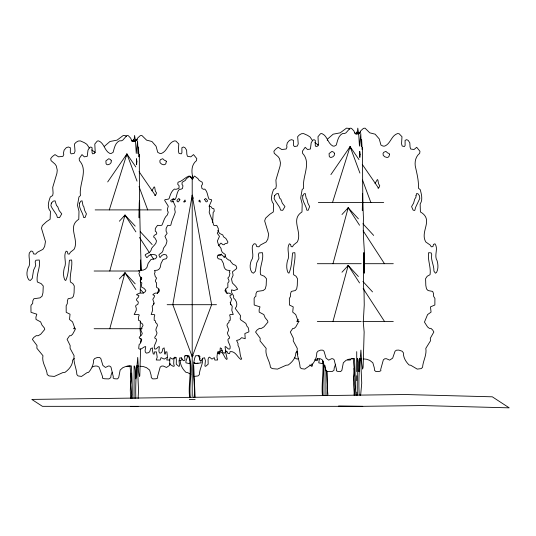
<?xml version="1.0" encoding="UTF-8"?>
<svg xmlns="http://www.w3.org/2000/svg" width="536" height="536" viewBox="0 0 536 536"><rect width="100%" height="100%" fill="white"/><g stroke="black" fill="none" stroke-linecap="round" stroke-linejoin="round"><path stroke-width="0.8" d="M140.6 277.434L140.211 292.757M225.897 350.892L225.891 353.358L227.19 358.966L226.574 359.442C223.834 357.298 223.854 352.266 219.767 351.623M356.728 380.661L356.748 375.703M356.755 371.575L356.721 351.643M141.296 270.352C140.184 238.379 139.186 195.037 139.367 154.603L138.971 156.867L138.435 146.985L138.234 153.866L138.027 153.356L137.591 140.901L136.258 153.443L135.528 141.497L134.596 135.474L133.946 141.33L133.484 139.266L133.035 140.553M202.575 358.169C203.385 364.071 199.359 368.842 199.385 374.59L198.045 375.924L194.019 376.426M326.9 395.648L327.221 384.332L326.565 370.349M355.133 395.126L355.656 387.555L354.531 358.557L348.849 359.227L346.008 360.353L343.335 362.758L341.861 370.369L340.595 371.595L337.734 371.448L336.313 370.731L336.507 369.451L334.163 359.777L332.943 358.772L331.536 358.705L328.682 360.138L326.089 358.128L323.992 351.174L322.806 350.196L320.722 350.095L317.902 351.194L316.81 352.695C316.903 357.257 314.813 361.646 311.798 364.996L310.384 365.244L304.75 369.103L301.252 368.607L300.086 367.267C299.731 360.849 296.287 355.04 297.279 348.387L293.266 340.923L293.339 338.203L290.304 332.025L292.857 328.34L294.117 328.421L295.785 326.913L298.452 322.109L295.738 314.572L292.703 312.113L293.226 306.88L289.406 305.004L289.36 298.438L290.499 296.341L290.592 293.494L291.323 291.416L295.316 290.552L296.689 288.87L297.279 285.433L297.467 278.66L296.066 276.268L293.587 274.687C292.616 267.25 295.872 259.96 294.827 252.677L292.623 252.912C291.785 259.558 291.798 266.982 288.938 273.186L287.946 272.496C286.291 268.737 286.519 264.63 287.464 260.704C290.411 255.377 286.077 248.905 289.326 243.8L290.619 244.416L291.082 246.62L292.509 246.808L293.54 244.992L297.252 242.017C302.746 232.014 289.996 219.579 301.982 211.941L302.19 204.062L300.689 197.998L302.123 189.637L303.657 188.23C301.902 176.699 311.778 163.152 302.599 153.316L302.364 151.273L305.185 147.286L307.523 149.524L310.418 149.021L311.182 142.851L312.615 140.358L313.969 139.661L315.295 140.399L315.269 145.45L315.872 146.549L317.808 146.033L318.364 143.862L317.989 136.7L320.474 133.739L321.881 133.578C327.65 135.976 327.469 143.313 332.997 146.1L334.424 146.12L336.28 145.055C337.553 140.868 338.223 135.662 342.665 133.491L344.548 133.511L345.988 132.828L350.082 128.158L351.475 128.345L353.84 130.811L354.926 133.29L356.199 134.013L360.52 131.943M354.135 395.126L354.926 387.555L353.968 377.512L354.544 372.533L353.217 358.557L351.65 358.685M140.372 321.888L140.084 329.426L140.68 335.657M169.785 359.475L169.651 364.185L173.282 366.376L174.314 366.008L173.724 363.884L173.852 359.16L174.776 357.74L176.304 357.767M141.203 279.819L141.243 278.499M130.891 373.096L130.315 390.456L130.643 398.57M354.001 368.272L353.505 383.14L354.343 395.374M194.005 397.598C195.982 383.81 190.561 368.768 195.54 355.73L198.454 355.663L199.915 356.279L199.419 359.844L200.069 360.48L201.161 360.715L202.749 358.309L204.544 357.74L205.409 360.728L204.873 366.008L205.603 366.376L208.169 364.185L208.069 359.475L208.484 357.901L209.449 357.09L211.981 359.107L214.246 357.619L214.835 360.065L217.65 359.984L216.959 357.164L217.522 351.884L219.003 351.978L219.056 354.028L219.753 354.015L220.276 347.884L221.596 348.621C221.917 350.403 222.206 353.338 224.658 353.137L225.395 351.978L225.515 350.33L225.06 346.799L225.395 346.537L226.353 347.154L228.202 348.889L229.569 349.117L230.058 348.48C230.929 345.157 227.994 342.906 227.894 339.744L228.53 338.618L229.535 338.243L229.663 337.251L227.988 334.906L227.411 332.93L228.43 330.585L228.463 329.117L226.996 325.553L227.284 324.092L229.06 322.163L229.013 320.83L230.239 320.24L230.205 316.984L229.636 315.047L230.199 314.578L233.247 314.518L231.8 310.324L232.235 306.177L230.661 304.314L230.38 302.907L231.632 299.262L230.125 296.937L229.931 295.544L231.498 294.834L231.405 294.371L229.22 293.105L226.983 293.118L225.428 291.731L224.993 290.452L226.373 288.247L227.867 287.33L227.827 282.961L228.899 281.715L228.939 280.348L227.847 278.057L229.147 276.603L229.917 273.454L229.24 271.866L230.065 270.533L226.922 270.131L225.401 269.199L224.249 267.491L223.391 263.404L221.355 259.484L218.185 258.727L217.241 257.019L218.125 254.982L220.35 254.352L222.601 255.431L224.376 257.622L225.495 255.196L225.274 254.5L222.326 252.329L221.395 250.54L221 248.255L218.581 244.979L217.629 242.011L217.469 240.825L219.465 236.329L217.281 233.281L218.346 231.163L218.299 228.457L216.738 225.341L214.259 225.468L213.569 225.013C212.805 220.397 210.42 216.497 209.161 212.162L209.757 209.067L209.141 206.199L211.686 200.424L211.532 199.714L208.96 199.084C207.459 195.888 207.613 191.654 204.812 189.067L203.667 189.342L201.931 188.498L201.476 185.791L202.461 184.223L202.226 182.233L199.184 180.465L197.925 178.575L194.508 176.049L192.035 178.924M323.442 361.854C324.253 373.163 322.317 384.359 323.188 395.648M138.094 398.57L138.536 390.456L137.444 365.612M140.794 342.471L140.914 338.759M140.593 348.983L139.789 375.924L139.414 376.426L138.663 372.319L137.719 357.412L136.868 367.455L136.566 366.021L136.291 367.093L136.057 378.048L135.601 378.912L135.313 370.075L134.724 366.55L134.121 365.88L134.04 398.55M322.86 360.527C323.737 372.312 321.339 383.897 322.417 395.648M132.117 398.55C132.506 387.642 131.963 376.808 131.333 365.88L125.659 366.55L122.818 367.676L120.144 370.075L118.664 377.686L117.404 378.912L114.537 378.764L113.116 378.048L113.31 376.768L110.965 367.093L109.746 366.088L108.339 366.021L105.492 367.455L102.899 365.445L100.802 358.49L99.609 357.512L97.525 357.412L94.704 358.517L93.612 360.011C93.706 364.574 91.616 368.962 88.608 372.319L87.187 372.56L81.552 376.426L78.055 375.924L76.889 374.59C76.534 368.165 73.09 362.356 74.082 355.703L70.069 348.239L70.149 345.519L67.107 339.348L69.66 335.657L70.926 335.737L72.588 334.236L75.261 329.426L72.548 321.888L69.506 319.429L70.035 314.197L66.209 312.327L66.163 305.755L67.302 303.657L67.395 300.817L68.126 298.733L72.119 297.869L73.492 296.187L74.082 292.757L74.269 285.976L72.869 283.591L70.39 282.003C69.419 274.573 72.682 267.283 71.63 260L69.425 260.228C68.588 266.874 68.601 274.298 65.74 280.509L64.756 279.819C63.094 276.053 63.322 271.953 64.266 268.02C67.221 262.694 62.88 256.221 66.129 251.116L67.422 251.732L67.884 253.937L69.312 254.124L70.343 252.309L74.055 249.334C79.556 239.331 66.806 226.895 78.785 219.258L78.993 211.378L77.492 205.322L78.933 196.96L80.467 195.553C78.705 184.022 88.581 170.468 79.402 160.633L79.167 158.589L81.988 154.603L84.333 156.84L87.221 156.338L87.991 150.167L89.418 147.675L90.772 146.985L92.105 147.715L92.071 152.767L92.674 153.866L94.611 153.356L95.174 151.186L94.792 144.017L97.277 141.055L98.684 140.901C104.46 143.293 104.272 150.629 109.8 153.417L111.227 153.443L113.089 152.371C114.356 148.184 115.026 142.978 119.474 140.807L121.35 140.834L122.798 140.144L126.885 135.474L128.285 135.662L130.643 138.134L131.729 140.606L133.002 141.33L137.33 139.266M131.213 398.55L131.735 394.871L130.777 384.828L131.354 379.857L130.02 365.88L126.885 366.122M350.551 359.468L350.477 359.984L347.663 360.065M198.876 355.556L198.729 356.514L200.276 359.073M360.627 395.374L361.733 383.14L360.641 358.296M193.329 198.34L192.21 195.184L172.813 304.696L192.21 356.788L193.208 355.448M218.996 351.603L218.641 353.552L217.529 353.526M212.618 222.413L213.181 212.377L214.253 211.244L213.877 208.725L212.296 208.437L211.084 206.762L209.281 206.085M109.786 271.015L125.009 215.077L135.199 226.138M109.786 328.722L125.009 272.784L135.199 283.846M332.983 263.699L348.206 207.754L358.39 218.822M332.983 321.406L348.206 265.461L358.39 276.529M356.232 133.236L356.681 131.943L357.137 134.013L357.793 128.158L358.718 134.181L359.455 146.12L360.788 133.578L361.224 146.033L361.425 146.549L361.632 139.661L362.162 149.544L362.564 147.286C362.671 170.89 362.423 194.628 363.448 218.232C362.617 242.855 365.458 248.121 364.292 273.186L363.743 252.657L363.408 285.433L364.038 291.416L364.239 305.004L363.281 322.109L364.145 332.025L363.107 367.267L362.611 369.103L361.726 363.475L360.916 350.095L360.065 360.138L359.763 358.705L359.482 359.777L359.254 370.731L358.798 371.595L358.51 362.758L357.921 359.227L357.318 358.557L357.251 395.126M319.342 359.073L318.766 362.845L321.995 363.576L322.88 362.939M327.255 140.372L327.697 138.931L333.158 134.181L340.233 132.828L346.457 128.158L348.574 128.345L349.774 129.169M109.297 209.898L126.905 153.953L135.802 166.917M332.488 202.581L350.095 146.636L358.999 159.601M170.187 363.408L169.47 365.445L166.482 367.455L163.205 366.021L161.591 366.088L160.184 367.093L157.49 376.768L157.711 378.048L156.077 378.764L152.78 378.912L151.326 377.686L151.098 375.12L149.631 370.075L146.549 367.676L143.286 366.55L140.017 366.215M153.417 304.696L153.979 303.121M157.323 293.668L158.998 288.938M126.034 156.284L126.905 153.953L137.015 181.148M349.519 148.191L350.095 146.636L359.917 173.054M192.21 356.788L211.613 304.696L192.21 195.184M112.171 372.239L111.059 375.12L110.758 377.686L108.835 378.912L104.48 378.764L102.322 378.048L102.617 376.768L99.046 367.093L97.197 366.088L95.053 366.021L92.165 366.979M335.643 364.199L334.256 367.803L333.955 370.369L332.032 371.595L327.677 371.448L325.513 370.731L325.814 369.451L322.243 359.777L320.394 358.772L318.25 358.705L314.639 359.897M221.69 254.064L219.874 255.752L218.072 255.397M151.829 190.836L154.174 186.83L154.73 187.473L155.346 191.151L156.552 192.953L155.768 194.93L154.669 195.352M375.026 183.513L377.371 179.513L377.92 180.15L378.537 183.835L379.743 185.637L378.965 187.607L377.86 188.029M124.104 216.477L125.009 215.077L135.889 231.86M123.2 275.578L125.009 272.784L135.889 289.567M347.301 209.154L348.206 207.754L359.542 225.241M347.301 266.861L348.206 265.461L359.542 282.948M107.703 181.925L126.905 153.953M330.9 174.609L350.095 146.636L350.591 148.211M173.115 201.281L171.962 201.992L171.091 201.677L170.582 200.571L173.503 198.514L174.763 199.774M119.354 221.221L125.009 215.077L125.444 216.671M74.651 327.496L73.526 328.722L75.174 328.722M119.354 278.928L125.009 272.784M341.981 214.521L348.206 207.754M298.418 319.563L296.716 321.406L299.189 321.406M341.981 272.228L348.206 265.461M218.44 245.776L220.966 243.103L222.943 244.677L224.175 244.704L224.939 243.766L227.606 243.063L227.887 241.924L225.884 238.466L223.525 236.818L222.775 234.929L219.512 233.395L217.837 230.406M104.5 146.248L109.96 141.497L117.036 140.144L123.26 135.474L125.384 135.662L126.576 136.486M74.33 358.517L72.668 360.011C72.762 365.157 68.99 369.425 65.05 372.319L62.893 372.56L54.33 376.426L49.011 375.924L47.242 374.59C46.699 368.004 41.533 362.778 42.967 355.703L36.863 348.239L36.984 345.519L32.368 339.348L33.842 337.379L36.247 335.657L38.163 335.737L40.703 334.236L44.756 329.426L44.388 328.039L41.942 325.017L40.629 321.888L36.013 319.429L35.912 317.158L36.81 314.197L31.001 312.327L30.927 305.755L31.517 304.515L32.663 303.657L32.803 300.817L33.915 298.733L39.986 297.869L42.076 296.187L42.967 292.757L43.255 285.976L41.125 283.591L37.352 282.003C35.892 274.445 40.857 267.223 39.242 260L35.892 260.228L35.162 261.883L35.745 265.561L33.567 270.178L32.24 278.439L30.291 280.509L28.783 279.819C26.331 276.248 26.559 271.946 28.04 268.02C31.477 263.578 28.174 257.997 29.279 253.126L30.88 251.116L31.959 251.136L32.843 251.732L33.547 253.937L35.711 254.124L37.285 252.309L42.934 249.334L44.635 246.506L45.453 241.542L41.466 228.242L42.331 225.549L46.572 221.616L50.123 219.258L50.438 211.378C46.739 207.244 48.642 201.509 50.337 196.96L52.675 195.553L53.084 193.087L52.709 187.379L56.93 173.222L57.252 170.147L56.307 165.946L54.987 164.049L51.061 160.633L50.706 158.589L52.314 156.586L54.987 154.603L58.551 156.84L62.947 156.338L63.804 154.334L63.476 153.055L64.112 150.167L66.29 147.675L68.347 146.985L70.37 147.715L70.323 152.767L71.234 153.866L74.189 153.356L75.033 151.186L74.464 144.017L76.125 142.268L78.243 141.055L80.38 140.901L84.387 142.69L86.845 144.305L89.418 148.077M297.527 351.194L295.859 352.695C295.959 357.84 292.187 362.108 288.247 364.996L286.09 365.244L277.527 369.103L272.201 368.607L270.432 367.267C269.889 360.688 264.73 355.462 266.164 348.387L260.06 340.923L260.181 338.203L255.558 332.025L257.039 330.055L259.444 328.34L261.36 328.421L263.893 326.913L267.953 322.109L267.585 320.722L265.132 317.701L263.826 314.572L259.203 312.113L259.109 309.841L260.007 306.88L254.198 305.004L254.124 298.438L254.707 297.199L255.853 296.341L256 293.494L257.113 291.416L263.176 290.552L265.273 288.87L266.164 285.433L266.446 278.66L264.322 276.268L260.55 274.687C259.082 267.122 264.054 259.9 262.432 252.677L259.082 252.912L258.352 254.56L258.942 258.245L256.764 262.861L255.438 271.122L253.481 273.186L251.98 272.496C249.528 268.931 249.756 264.63 251.237 260.704C254.667 256.262 251.371 250.68 252.476 245.81L254.071 243.8L255.156 243.82L256.041 244.416L256.744 246.62L258.908 246.808L260.476 244.992L266.124 242.017L267.826 239.183L268.65 234.219L264.663 220.919L265.528 218.232L269.769 214.3L273.313 211.941L273.635 204.062C269.93 199.921 271.839 194.193 273.534 189.637L275.866 188.23L276.275 185.771L275.906 180.062L280.12 165.905L280.449 162.83L279.504 158.629L278.184 156.726L274.258 153.316L273.896 151.273L275.511 149.269L278.184 147.286L281.748 149.524L286.144 149.021L287.001 147.018L286.666 145.738L287.309 142.851L289.48 140.358L291.544 139.661L293.56 140.399L293.52 145.45L294.432 146.549L297.38 146.033L298.23 143.862L297.654 136.7L299.322 134.951L301.433 133.739L303.577 133.578L307.584 135.374L310.043 136.988L312.609 140.76M166.944 357.465L164.257 359.107L161.055 357.619L160.224 360.065L156.244 359.984L157.216 357.164L156.425 351.884L154.328 351.978L154.247 354.028L153.263 354.015L152.325 349.914L152.526 347.884L150.663 348.621L149.812 351.536L148.666 352.661L146.328 353.137L145.283 351.978L145.115 350.33L145.759 346.799L145.29 346.537L143.929 347.154L141.316 348.889L139.38 349.117L138.69 348.48L139.126 344.594L140.258 343.482L141.752 339.744L140.847 338.618L139.434 338.243L139.246 337.251L141.625 334.906L142.288 333.419L141.001 330.585L140.955 329.117L143.018 325.553L142.616 324.092L140.11 322.163L140.512 321.191L138.442 320.24L138.489 316.984L139.286 315.047L138.489 314.578L134.181 314.518L136.224 310.324L136.305 308.428L135.608 306.177L135.983 305.353L137.839 304.314L138.234 302.907L138.275 301.969L136.539 300.194L136.466 299.262L138.59 296.937L138.878 295.544L136.653 294.834L136.787 294.371L139.876 293.105L143.038 293.118L145.243 291.731L145.852 290.452L143.896 288.247L141.792 287.33L141.424 285.259L141.852 282.961L140.332 281.715L140.278 280.348L141.819 278.057L139.983 276.603L138.891 273.454L139.842 271.866L138.683 270.533L143.132 270.131L145.283 269.199L146.904 267.491L148.124 263.404L150.998 259.484L155.48 258.727L156.814 257.019L156.546 255.799L155.567 254.982C152.787 253.876 149.008 254.52 147.42 257.226L146.723 257.622L145.142 255.196L145.457 254.5L149.624 252.329L150.951 250.54C151.159 246.54 156.472 245.099 156.492 240.825L154.991 238.078L153.933 237.401L153.671 236.329L154.281 235.351L156.552 234.065L156.767 233.281L156.405 232.121L155.259 231.163L155.326 228.457L157.53 225.341L161.035 225.468L162.006 225.013C163.701 221.569 164.237 217.469 167.366 214.949L168.244 212.162L167.46 210.715L167.4 209.067L168.277 206.199L164.673 200.424L164.894 199.714L168.532 199.084L169.155 198.474C170.193 195.057 171.299 191.171 174.394 189.067L176.016 189.342L178.468 188.498L178.99 187.794L179.118 185.791L177.718 184.223L178.046 182.233C182.287 181.302 184.873 177.49 188.967 176.049L192.471 178.924M190.052 362.939L189.161 363.576L185.938 362.845L185.905 361.264L187.607 356.514L187.5 355.556M134.831 141.33L136.298 140.606L137.544 138.134L140.264 135.662L141.866 135.474L146.576 140.144L151.929 141.497L156.063 146.248L157.745 152.371L159.882 153.443L161.53 153.417C167.654 150.857 167.942 143.025 174.307 140.901L175.929 141.055L178.79 144.017L178.354 151.186L178.997 153.356L181.228 153.866L181.918 152.767L181.885 147.715L183.413 146.985L184.974 147.675L186.615 150.167L186.85 154.334L187.5 156.338L190.823 156.84L193.523 154.603L196.766 158.589L196.491 160.633C190.903 164.961 191.365 172.599 193.148 178.696M358.028 134.013L359.495 133.29L360.741 130.811L363.462 128.345L365.063 128.158L369.773 132.828L375.126 134.181L379.253 138.931L380.942 145.055L383.079 146.12L384.721 146.1C390.845 143.534 391.139 135.709 397.504 133.578L399.126 133.739L401.98 136.7L401.551 143.862L402.188 146.033L404.425 146.549L405.115 145.45L405.082 140.399L406.61 139.661L408.171 140.358L409.812 142.851L410.047 147.018L410.697 149.021L414.02 149.524L416.713 147.286L419.956 151.273L419.688 153.316C415.815 156.345 414.663 161.269 415.246 165.905C416.867 173.376 418.804 180.599 418.469 188.23L420.231 189.637C421.45 194.287 423.031 199.667 420.157 204.062L420.398 211.941C434.314 219.827 419.48 231.445 425.839 242.017L430.113 244.992L431.299 246.808L432.934 246.62L433.47 244.416L434.957 243.8C438.669 248.751 433.725 255.464 437.101 260.704C438.193 264.63 438.435 268.784 436.538 272.496L435.4 273.186L433.925 271.122C434.173 265.374 430.622 260.181 431.715 254.56L431.165 252.912L428.633 252.677C427.42 259.947 431.172 267.223 430.06 274.687L427.205 276.268L425.597 278.66L425.812 285.433L426.488 288.87L428.07 290.552L432.659 291.416L433.497 293.494L433.611 296.341L434.917 298.438L434.863 305.004L430.468 306.88L431.071 312.113L427.581 314.572L424.458 322.109L427.527 326.913L429.443 328.421L430.897 328.34L432.713 330.055L433.832 332.025L430.334 338.203L430.428 340.923L425.812 348.387C426.937 355.147 422.991 360.808 422.576 367.267L421.242 368.607L417.216 369.103L410.737 365.244L409.102 364.996C405.786 361.793 403.233 357.405 403.34 352.695L402.08 351.194L398.844 350.095L396.446 350.196L395.072 351.174L392.66 358.128L389.679 360.138L386.402 358.705L384.781 358.772L383.381 359.777L380.681 369.451L380.908 370.731L379.274 371.448L375.977 371.595L374.523 370.369L374.296 367.803L372.822 362.758L369.746 360.353L366.483 359.227L363.214 358.892M197.965 363.066L195.265 363.576L194.374 362.939M298.485 358.611L297.091 359.107L294.385 357.626M136.928 140.305L132.56 141.33L131.266 140.847M355.757 134.013L360.125 132.988M179.56 360.715L182.019 359.844L181.49 357.566M362.772 406.335L421.966 405.558L509.2 407.842L492.303 396.808L405.069 394.523L31.812 399.414L42.411 406.335L362.772 406.335L338.551 406.02M318.351 202.581L383.696 202.581M95.153 209.898L161.303 209.898M317.319 263.699L361.217 263.699M364.54 263.699L393.283 263.699M94.128 271.015L138.851 271.015M167.158 304.696L216.457 304.696M317.319 321.406L361.217 321.406M362.879 321.406L393.283 321.406M94.128 328.722L142.174 328.722M189.295 399.528L195.131 399.528M130.71 406.496L138.013 406.496M184.933 355.69L187.513 355.73L189.041 357.338C192.25 370.483 187.868 384.205 189.677 397.598M361.579 358.725L359.951 358.557C359.167 370.805 358.423 382.905 359.254 395.126M138.389 366.048L136.754 365.88C136.03 376.821 135.407 387.642 135.856 398.55M193.891 362.785L196.524 363.576L201.087 362.845L200.812 360.413M220.852 350.618L222.447 350.799M354.725 132.988L357.365 133.806M131.528 140.305L134.174 141.129M225.757 351.053L227.07 351.562L228.014 353.526L229.589 353.552L230.091 351.603C235.518 351 237.18 357.01 240.811 359.442L241.676 358.966C239.197 354.658 240.644 349.479 237.957 345.278L238.058 343.549L236.59 340.454L239.525 339.63L241.615 337.68L245.22 338.712L244.858 333.533L248.865 331.878L248.851 330.591L248.188 327.583L247.016 326.263L245.83 323.375L240.597 319.757L240.182 318.498L240.584 315.704L235.244 308.408C238.292 305.446 236.59 300.368 233.642 298.009L233.649 296.019L231.659 292.636L231.572 289.882L234.158 290.579L237.656 289.206L235.753 286.351L232.39 282.954L231.512 278.995L233.1 275.236L232.49 271.745L236.624 268.616L236.711 267.41L235.8 265.461L232.832 264.127L230.366 261.146L230.266 260.349L228.805 260.094L226.668 258.533L224.939 256.027M297.849 354.149L297.058 351.448M190.863 374.329L187.54 372.56L185.905 372.319C182.803 369.297 180.31 365.25 180.176 360.835M314.853 142.636L318.585 145.169M91.656 149.959L95.388 152.485M309.795 364.869L311.657 366.376L312.388 366.008L311.972 363.884M192.391 178.924L189.918 176.049L186.501 178.575L185.242 180.465L182.2 182.233L181.965 184.223L182.95 185.791L182.495 188.498L180.759 189.342L179.614 189.067C176.813 191.654 176.967 195.888 175.466 199.084L172.894 199.714L172.739 200.424L175.285 206.199L174.669 209.067L175.265 212.162C174.006 216.497 171.62 220.397 170.857 225.013L170.167 225.468L167.688 225.341L166.126 228.457L166.08 231.163L167.145 233.281L164.961 236.329L166.957 240.825L166.797 242.011L165.845 244.979L163.426 248.255L163.031 250.54L162.1 252.329L159.152 254.5L158.931 255.196L160.05 257.622L161.825 255.431L164.076 254.352L166.301 254.982L167.185 257.019L166.24 258.727L163.071 259.484L161.035 263.404L160.177 267.491L159.025 269.199L157.504 270.131L154.361 270.533L155.185 271.866L154.509 273.454L155.279 276.603L156.579 278.057L155.487 280.348L155.527 281.715L156.599 282.961L156.559 287.33L158.053 288.247L159.433 290.452L158.998 291.731L157.443 293.118L155.206 293.105L153.021 294.371L152.928 294.834L154.495 295.544L154.301 296.937L152.794 299.262L154.046 302.907L153.765 304.314L152.191 306.177L152.626 310.324L151.179 314.518L154.227 314.578L154.79 315.047L154.221 316.984L154.187 320.24L155.413 320.83L155.366 322.163L157.142 324.092L157.43 325.553L155.963 329.117L155.996 330.585L157.014 332.93L156.438 334.906L154.763 337.251L154.891 338.243L155.896 338.618L156.532 339.744C156.432 342.906 153.497 345.157 154.368 348.48L154.857 349.117L156.224 348.889L158.073 347.154L159.031 346.537L159.366 346.799L158.911 350.33L159.031 351.978L159.768 353.137C162.22 353.338 162.509 350.403 162.83 348.621L164.15 347.884L164.673 354.015L165.369 354.028L165.423 351.978L166.904 351.884L167.466 357.164L166.776 359.984L169.59 360.065L170.18 357.619L172.445 359.107L174.977 357.09L175.942 357.901L176.357 359.475L176.257 364.185L178.823 366.376L179.553 366.008L179.017 360.728L179.882 357.74L181.677 358.309L183.265 360.715L184.357 360.48L185.007 359.844L184.511 356.279L185.972 355.663L188.886 355.73C193.865 368.768 188.444 383.81 190.421 397.598M362.919 223.74L373.666 235.418M362.919 281.447L372.533 291.899M140.291 231.673L152.17 244.584M140.291 289.38L143.681 293.071M362.276 164.378L378.664 188.25M139.079 171.694L155.474 195.573M315.302 359.509L316.099 360.715L317.191 360.48L317.835 359.844L317.587 358.323M363.167 230.835L384.473 263.699M363.167 288.542L384.473 321.406M139.514 237.455L149.49 252.838M150.395 254.232L153.571 259.129M362.517 180.049L370.892 202.581M139.032 186.588L147.702 209.898M225.428 288.938L227.103 293.668M230.172 302.331L231.009 304.696M193.71 365.626L195.111 397.096M141.048 279.819L140.941 277.159M140.868 270.178L140.546 259.973L140.546 270.03M327.925 394.657L327.295 388.687L327.094 371.555M356.762 392.071L356.802 395.374M325.044 365.572L325.044 395.648M192.21 176.049L192.21 396.479M139.3 203.084L139.139 217.851L139.407 200.618L139.3 203.084M362.497 195.761L362.336 210.534L362.604 193.302L362.497 195.761M415.996 195.761L415.99 197.101L414.703 199.171L413.578 203.218L411.588 206.561L413.022 209.971L414.254 210.534L414.884 210.152L415.541 207.499L419.795 198.454L419.467 195.781L418.033 193.831L416.646 193.503L415.996 195.761M136.854 161.651L136.606 164.753L136.519 158.703L136.854 161.651M360.051 154.334L359.803 157.43L359.716 151.38L360.051 154.334M183.975 201.657L183.962 202.132L185.49 201.482L185 199.982L183.975 201.657M166.301 161.651L165.798 163.755L164.786 164.632L163.654 164.753L161.624 164.11L160.063 162.696L159.835 160.807L160.485 159.668L162.683 158.703L164.458 160.264L166.039 160.901L166.301 161.651M389.498 154.334L388.995 156.432L387.984 157.316L386.851 157.43L384.815 156.793L383.253 155.38L383.026 153.484L383.682 152.345L385.88 151.38L387.649 152.948L389.237 153.577L389.498 154.334M111.274 160.807L111.073 162.696L109.713 164.11L107.95 164.753L106.966 164.632L106.088 163.755L105.873 160.901L108.795 158.703L110.704 159.668L111.274 160.807M334.464 153.484L334.27 155.38L332.91 156.793L331.148 157.43L330.163 157.316L329.278 156.432L329.07 153.577L331.992 151.38L333.901 152.345L334.464 153.484M79.596 203.097C78.444 208.29 83 212.484 83.583 217.469L84.976 217.643L86.443 213.884L84.715 210.534L83.737 206.487L83.026 205.67L82.048 200.819L80.842 201.147L79.596 203.097M302.793 195.781C301.641 200.966 306.19 205.167 306.78 210.152L308.166 210.326L309.641 206.561L307.912 203.218L306.927 199.171L306.224 198.354L305.245 193.503L304.039 193.831L302.793 195.781M204.591 199.479L206.059 201.858L207.144 201.677L207.506 200.571L205.918 198.722L205.442 198.514L204.591 199.479M51.356 203.097L50.913 205.777L52.146 208.189L56.541 214.815L57.412 217.469L59.529 217.643L61.767 213.884L59.141 210.534L57.647 206.487L56.568 205.67L55.081 200.819L53.245 201.147L51.356 203.097M199.178 200.404L198.936 201.482L200.464 202.132L199.747 200.136L199.178 200.404M274.553 195.781L274.11 198.454L275.343 200.866L279.732 207.499L280.609 210.152L282.727 210.326L284.964 206.561L282.331 203.218L280.844 199.171L279.765 198.354L278.278 193.503L276.442 193.831L274.553 195.781M179.875 199.774L178.367 201.858L177.282 201.677L176.92 200.571L178.508 198.722L178.984 198.514L179.875 199.774"/></g></svg>
